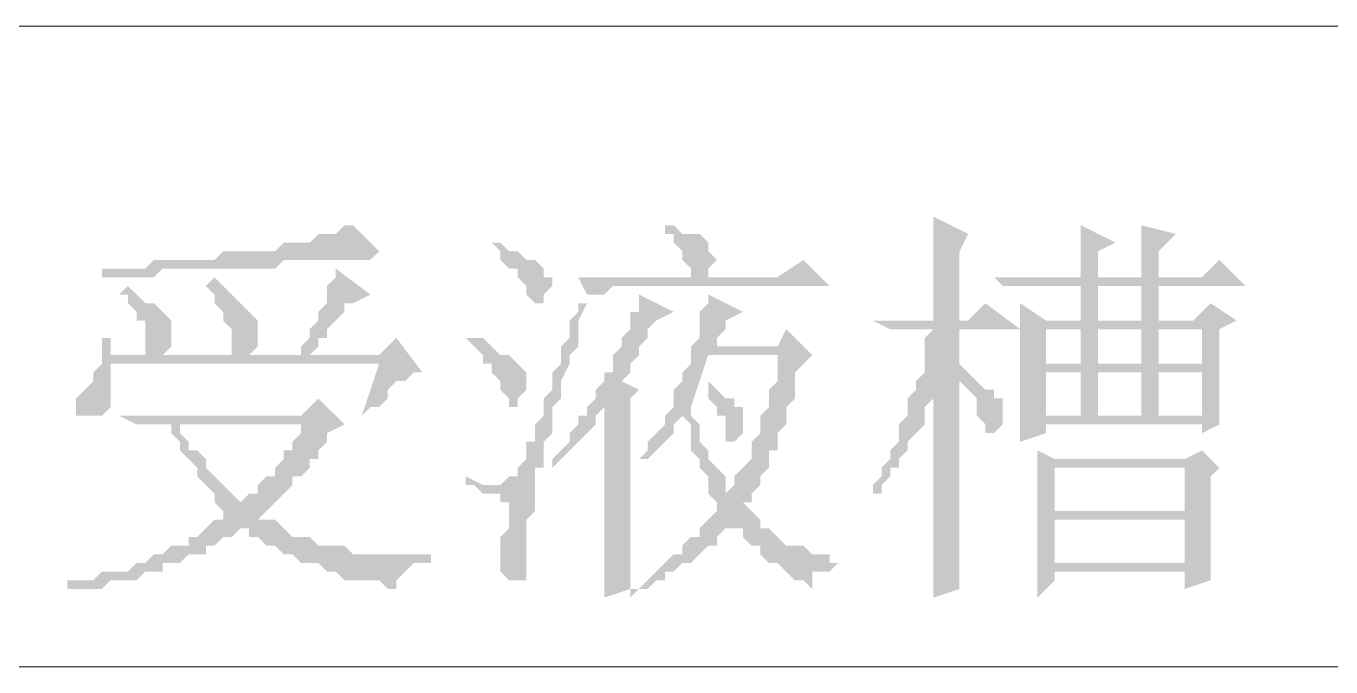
# Model space of a CAD drawing. Header units: millimetres. Extents: x 6 to 291, y 3 to 207.
# Drawn here: x 221.96 to 228.34, y 46.91 to 50.04 of the extents above; entities that cross this region are included whole.
import ezdxf

# ---------------------------------------------------------------- set-up
doc = ezdxf.new("R2010")
doc.units = ezdxf.units.MM

msp = doc.modelspace()

# ---------------------------------------------------------------- hatches: boundary and pattern name
h = msp.add_hatch(color=7)
h.dxf.hatch_style = 2
h.paths.add_polyline_path([(226.398526, 49.106667), (226.398526, 49.064333), (226.398526, 48.895), (226.398526, 48.598667), (226.525526, 48.598667), (226.525526, 48.937333), (226.567859, 49.022)])
h = msp.add_hatch(color=7)
h.dxf.hatch_style = 2
h.paths.add_polyline_path([(223.562192, 49.064333), (223.519859, 49.064333), (223.477526, 49.022), (223.392859, 49.022), (223.350526, 48.979667), (223.223526, 48.979667), (223.181192, 48.937333), (222.927192, 48.937333), (222.884859, 48.895), (222.588526, 48.895), (222.546192, 48.852667), (222.334526, 48.852667), (222.334526, 48.810333), (222.588526, 48.810333), (222.630859, 48.852667), (223.181192, 48.852667), (223.223526, 48.895), (223.646859, 48.895), (223.689192, 48.937333)])
h = msp.add_hatch(color=7)
h.dxf.hatch_style = 2
h.paths.add_polyline_path([(225.086192, 49.064333), (225.086192, 49.022), (225.128526, 49.022), (225.128526, 48.979667), (225.170859, 48.937333), (225.170859, 48.895), (225.213192, 48.852667), (225.213192, 48.810333), (225.297859, 48.810333), (225.297859, 48.852667), (225.340192, 48.895), (225.297859, 48.937333), (225.297859, 48.979667), (225.255526, 49.022), (225.170859, 49.022), (225.128526, 49.064333)])
h = msp.add_hatch(color=7)
h.dxf.hatch_style = 2
h.paths.add_polyline_path([(227.414526, 49.064333), (227.414526, 48.810333), (227.118192, 48.810333), (227.499192, 48.810333), (227.499192, 48.937333), (227.583859, 49.022)])
h = msp.add_hatch(color=7)
h.dxf.hatch_style = 2
h.paths.add_polyline_path([(227.118192, 49.064333), (227.118192, 48.810333), (227.202859, 48.810333), (227.202859, 48.937333), (227.287526, 48.979667)])
h = msp.add_hatch(color=7)
h.dxf.hatch_style = 2
h.paths.add_polyline_path([(224.281859, 48.979667), (224.239526, 48.979667), (224.281859, 48.937333), (224.281859, 48.895), (224.324192, 48.852667), (224.366526, 48.852667), (224.366526, 48.810333), (224.408859, 48.768), (224.408859, 48.725667), (224.451192, 48.683333), (224.451192, 48.641), (224.451192, 48.683333), (224.493526, 48.683333), (224.493526, 48.725667), (224.535859, 48.768), (224.535859, 48.810333), (224.493526, 48.810333), (224.493526, 48.852667), (224.451192, 48.895), (224.408859, 48.895), (224.366526, 48.937333), (224.324192, 48.937333)])
h = msp.add_hatch(color=7)
h.dxf.hatch_style = 2
h.paths.add_polyline_path([(223.477526, 48.852667), (223.477526, 48.810333), (223.435192, 48.768), (223.435192, 48.683333), (223.392859, 48.641), (223.392859, 48.598667), (223.350526, 48.556333), (223.350526, 48.514), (223.308192, 48.471667), (223.308192, 48.429333), (222.546192, 48.429333), (223.350526, 48.429333), (223.392859, 48.471667), (223.392859, 48.514), (223.435192, 48.514), (223.435192, 48.556333), (223.477526, 48.598667), (223.519859, 48.641), (223.519859, 48.683333), (223.562192, 48.683333), (223.646859, 48.725667)])
h = msp.add_hatch(color=7)
h.dxf.hatch_style = 2
h.paths.add_polyline_path([(225.763526, 48.895), (225.636526, 48.810333), (224.662859, 48.810333), (224.705192, 48.725667), (224.789859, 48.725667), (224.832192, 48.768), (225.890526, 48.768)])
h = msp.add_hatch(color=7)
h.dxf.hatch_style = 2
h.paths.add_polyline_path([(227.795526, 48.895), (227.710859, 48.810333), (226.694859, 48.810333), (226.737192, 48.768), (227.922526, 48.768)])
h = msp.add_hatch(color=7)
h.dxf.hatch_style = 2
h.paths.add_polyline_path([(222.884859, 48.810333), (222.842526, 48.768), (222.884859, 48.725667), (222.884859, 48.683333), (222.927192, 48.641), (222.927192, 48.598667), (222.969526, 48.556333), (222.969526, 48.429333), (222.546192, 48.429333), (223.054192, 48.429333), (223.096526, 48.471667), (223.096526, 48.556333), (223.096526, 48.598667), (223.054192, 48.641), (223.011859, 48.683333), (222.969526, 48.725667), (222.927192, 48.768)])
h = msp.add_hatch(color=7)
h.dxf.hatch_style = 2
h.paths.add_polyline_path([(222.461526, 48.768), (222.419192, 48.725667), (222.461526, 48.725667), (222.461526, 48.683333), (222.503859, 48.641), (222.503859, 48.598667), (222.546192, 48.598667), (222.546192, 48.429333), (222.630859, 48.429333), (222.673192, 48.471667), (222.673192, 48.598667), (222.630859, 48.641), (222.588526, 48.683333), (222.546192, 48.683333), (222.503859, 48.725667)])
h = msp.add_hatch(color=7)
h.dxf.hatch_style = 2
h.paths.add_polyline_path([(224.959192, 48.725667), (224.959192, 48.641), (224.916859, 48.641), (224.916859, 48.556333), (224.874526, 48.514), (224.874526, 48.471667), (224.832192, 48.429333), (224.832192, 48.344667), (224.789859, 48.344667), (224.789859, 48.302333), (224.747526, 48.26), (224.747526, 48.217667), (224.705192, 48.175333), (224.705192, 48.133), (224.662859, 48.133), (224.662859, 48.090667), (224.620526, 48.048333), (224.620526, 48.006), (224.578192, 47.963667), (224.535859, 47.921333), (224.535859, 47.879), (224.578192, 47.921333), (224.620526, 47.963667), (224.662859, 48.006), (224.705192, 48.048333), (224.747526, 48.090667), (224.747526, 48.133), (224.789859, 48.175333), (224.916859, 48.217667), (224.959192, 48.26), (224.874526, 48.302333), (224.916859, 48.344667), (224.916859, 48.387), (224.959192, 48.429333), (224.959192, 48.471667), (225.001526, 48.514), (225.001526, 48.556333), (225.043859, 48.598667), (225.128526, 48.641)])
h = msp.add_hatch(color=7)
h.dxf.hatch_style = 2
h.paths.add_polyline_path([(225.297859, 48.725667), (225.297859, 48.683333), (225.255526, 48.641), (225.255526, 48.514), (225.213192, 48.471667), (225.213192, 48.429333), (225.297859, 48.471667), (225.340192, 48.471667), (225.340192, 48.514), (225.382526, 48.556333), (225.382526, 48.598667), (225.467192, 48.641)])
h = msp.add_hatch(color=7)
h.dxf.hatch_style = 2
h.paths.add_polyline_path([(227.118192, 48.768), (227.118192, 48.598667), (226.948859, 48.598667), (227.202859, 48.598667), (227.202859, 48.768), (227.414526, 48.768)])
h = msp.add_hatch(color=7)
h.dxf.hatch_style = 2
h.paths.add_polyline_path([(227.499192, 48.768), (227.118192, 48.768), (227.414526, 48.768), (227.414526, 48.598667), (227.202859, 48.598667), (227.499192, 48.598667)])
h = msp.add_hatch(color=7)
h.dxf.hatch_style = 2
h.paths.add_polyline_path([(224.662859, 48.683333), (224.662859, 48.641), (224.620526, 48.598667), (224.620526, 48.514), (224.578192, 48.471667), (224.578192, 48.387), (224.535859, 48.344667), (224.535859, 48.26), (224.493526, 48.217667), (224.493526, 48.133), (224.451192, 48.090667), (224.451192, 48.006), (224.408859, 48.006), (224.408859, 47.963667), (224.408859, 47.921333), (224.366526, 47.879), (224.366526, 47.836667), (224.324192, 47.836667), (224.281859, 47.794333), (224.451192, 47.794333), (224.451192, 47.836667), (224.451192, 47.879), (224.493526, 47.879), (224.493526, 47.921333), (224.493526, 48.006), (224.535859, 48.048333), (224.535859, 48.175333), (224.578192, 48.217667), (224.578192, 48.302333), (224.620526, 48.387), (224.620526, 48.429333), (224.662859, 48.471667), (224.662859, 48.598667), (224.705192, 48.683333)])
h = msp.add_hatch(color=7)
h.dxf.hatch_style = 2
h.paths.add_polyline_path([(226.652526, 48.683333), (226.567859, 48.598667), (226.102192, 48.598667), (226.186859, 48.556333), (226.821859, 48.556333)])
h = msp.add_hatch(color=7)
h.dxf.hatch_style = 2
h.paths.add_polyline_path([(226.821859, 48.683333), (226.821859, 48.598667), (227.499192, 48.598667), (226.948859, 48.598667)])
h = msp.add_hatch(color=7)
h.dxf.hatch_style = 2
h.paths.add_polyline_path([(227.753192, 48.683333), (227.668526, 48.598667), (226.821859, 48.598667), (226.821859, 48.344667), (227.710859, 48.344667), (227.710859, 48.133), (227.202859, 48.133), (227.795526, 48.133), (227.795526, 48.26), (227.795526, 48.387), (226.948859, 48.387), (226.948859, 48.556333), (227.118192, 48.556333), (227.880192, 48.598667)])
h = msp.add_hatch(color=7)
h.dxf.hatch_style = 2
h.paths.add_polyline_path([(227.880192, 48.598667), (227.118192, 48.556333), (227.710859, 48.556333), (227.710859, 48.387), (226.948859, 48.387), (227.795526, 48.387), (227.795526, 48.556333)])
h = msp.add_hatch(color=7)
h.dxf.hatch_style = 2
h.paths.add_polyline_path([(225.678859, 48.556333), (225.636526, 48.471667), (225.297859, 48.471667), (225.213192, 48.429333), (225.213192, 48.387), (225.170859, 48.344667), (225.170859, 48.302333), (225.128526, 48.26), (225.128526, 48.175333), (225.170859, 48.175333), (225.170859, 48.133), (225.213192, 48.090667), (225.213192, 47.963667), (225.255526, 47.921333), (225.255526, 47.879), (225.297859, 47.836667), (225.297859, 47.752), (225.382526, 47.752), (225.382526, 47.836667), (225.340192, 47.879), (225.297859, 47.921333), (225.297859, 47.963667), (225.255526, 48.006), (225.255526, 48.090667), (225.213192, 48.133), (225.213192, 48.175333), (225.297859, 48.429333), (225.805859, 48.429333)])
h = msp.add_hatch(color=7)
h.dxf.hatch_style = 2
h.paths.add_polyline_path([(226.525526, 48.556333), (226.398526, 48.556333), (226.356192, 48.514), (226.356192, 48.344667), (226.313859, 48.302333), (226.313859, 48.26), (226.271526, 48.217667), (226.271526, 48.133), (226.229192, 48.090667), (226.229192, 48.006), (226.186859, 47.963667), (226.186859, 47.921333), (226.144526, 47.879), (226.144526, 47.836667), (226.102192, 47.794333), (226.102192, 47.709667), (226.102192, 47.752), (226.144526, 47.752), (226.144526, 47.794333), (226.186859, 47.836667), (226.186859, 47.879), (226.229192, 47.879), (226.229192, 47.921333), (226.271526, 47.963667), (226.271526, 48.006), (226.313859, 48.048333), (226.356192, 48.090667), (226.356192, 48.175333), (226.398526, 48.217667), (226.398526, 48.26), (226.525526, 48.26), (226.525526, 48.344667), (226.567859, 48.344667), (226.525526, 48.387)])
h = msp.add_hatch(color=7)
h.dxf.hatch_style = 2
h.paths.add_polyline_path([(227.499192, 48.556333), (227.414526, 48.556333), (227.414526, 48.387), (227.118192, 48.387), (227.499192, 48.387)])
h = msp.add_hatch(color=7)
h.dxf.hatch_style = 2
h.paths.add_polyline_path([(227.118192, 48.556333), (227.118192, 48.387), (227.202859, 48.387), (227.202859, 48.556333), (227.710859, 48.556333)])
h = msp.add_hatch(color=7)
h.dxf.hatch_style = 2
h.paths.add_polyline_path([(223.773859, 48.514), (223.689192, 48.429333), (222.376859, 48.429333), (222.334526, 48.387), (223.689192, 48.387), (223.604526, 48.133), (223.646859, 48.175333), (223.689192, 48.175333), (223.731526, 48.217667), (223.731526, 48.26), (223.773859, 48.302333), (223.816192, 48.302333), (223.858526, 48.344667), (223.900859, 48.344667)])
h = msp.add_hatch(color=7)
h.dxf.hatch_style = 2
h.paths.add_polyline_path([(222.376859, 48.514), (222.334526, 48.514), (222.334526, 48.387), (222.376859, 48.429333)])
h = msp.add_hatch(color=7)
h.dxf.hatch_style = 2
h.paths.add_polyline_path([(224.154859, 48.514), (224.112526, 48.514), (224.154859, 48.471667), (224.197192, 48.429333), (224.197192, 48.387), (224.239526, 48.387), (224.239526, 48.344667), (224.281859, 48.302333), (224.281859, 48.26), (224.324192, 48.217667), (224.324192, 48.175333), (224.366526, 48.175333), (224.366526, 48.217667), (224.408859, 48.26), (224.408859, 48.344667), (224.366526, 48.387), (224.324192, 48.429333), (224.281859, 48.429333), (224.239526, 48.471667), (224.197192, 48.514)])
h = msp.add_hatch(color=7)
h.dxf.hatch_style = 2
h.paths.add_polyline_path([(225.805859, 48.429333), (225.636526, 48.429333), (225.636526, 48.302333), (225.594192, 48.26), (225.594192, 48.175333), (225.551859, 48.133), (225.551859, 48.048333), (225.509526, 48.006), (225.509526, 47.921333), (225.467192, 47.879), (225.424859, 47.836667), (225.424859, 47.794333), (225.382526, 47.752), (225.297859, 47.752), (225.340192, 47.709667), (225.340192, 47.667333), (225.297859, 47.625), (225.255526, 47.582667), (225.255526, 47.540333), (225.213192, 47.540333), (225.170859, 47.498), (225.170859, 47.455667), (225.128526, 47.455667), (225.086192, 47.413333), (225.043859, 47.371), (225.001526, 47.328667), (224.959192, 47.286333), (224.916859, 47.286333), (224.916859, 47.244), (224.959192, 47.286333), (225.001526, 47.286333), (225.043859, 47.328667), (225.086192, 47.328667), (225.086192, 47.371), (225.128526, 47.371), (225.170859, 47.413333), (225.213192, 47.413333), (225.255526, 47.455667), (225.297859, 47.498), (225.340192, 47.498), (225.340192, 47.540333), (225.382526, 47.582667), (225.551859, 47.582667), (225.551859, 47.625), (225.509526, 47.667333), (225.467192, 47.709667), (225.509526, 47.709667), (225.509526, 47.752), (225.551859, 47.794333), (225.551859, 47.836667), (225.594192, 47.879), (225.594192, 47.963667), (225.636526, 47.963667), (225.636526, 48.048333), (225.678859, 48.090667), (225.678859, 48.175333), (225.721192, 48.217667), (225.721192, 48.344667), (225.763526, 48.387)])
h = msp.add_hatch(color=7)
h.dxf.hatch_style = 2
h.paths.add_polyline_path([(222.334526, 48.387), (222.292192, 48.344667), (222.292192, 48.302333), (222.249859, 48.26), (222.207526, 48.217667), (222.207526, 48.175333), (222.207526, 48.133), (222.334526, 48.133), (222.376859, 48.175333), (222.376859, 48.217667), (222.376859, 48.387), (223.689192, 48.387)])
h = msp.add_hatch(color=7)
h.dxf.hatch_style = 2
h.paths.add_polyline_path([(226.567859, 48.344667), (226.525526, 48.344667), (226.525526, 48.302333), (226.567859, 48.26), (226.610192, 48.217667), (226.610192, 48.133), (226.652526, 48.090667), (226.652526, 48.048333), (226.694859, 48.048333), (226.737192, 48.090667), (226.737192, 48.217667), (226.694859, 48.217667), (226.694859, 48.26), (226.652526, 48.26), (226.610192, 48.302333)])
h = msp.add_hatch(color=7)
h.dxf.hatch_style = 2
h.paths.add_polyline_path([(226.821859, 48.344667), (226.821859, 48.090667), (227.710859, 48.090667), (227.710859, 48.048333), (227.795526, 48.090667), (227.795526, 48.133), (226.948859, 48.133), (226.948859, 48.344667), (227.118192, 48.344667)])
h = msp.add_hatch(color=7)
h.dxf.hatch_style = 2
h.paths.add_polyline_path([(227.118192, 48.344667), (227.118192, 48.133), (226.948859, 48.133), (227.202859, 48.133), (227.202859, 48.344667), (227.710859, 48.344667)])
h = msp.add_hatch(color=7)
h.dxf.hatch_style = 2
h.paths.add_polyline_path([(227.499192, 48.133), (227.499192, 48.344667), (227.414526, 48.344667), (227.414526, 48.133)])
h = msp.add_hatch(color=7)
h.dxf.hatch_style = 2
h.paths.add_polyline_path([(225.297859, 48.302333), (225.297859, 48.26), (225.297859, 48.217667), (225.340192, 48.175333), (225.340192, 48.133), (225.382526, 48.133), (225.382526, 48.048333), (225.382526, 48.006), (225.424859, 48.006), (225.467192, 48.048333), (225.467192, 48.133), (225.467192, 48.175333), (225.424859, 48.175333), (225.424859, 48.217667), (225.382526, 48.217667), (225.340192, 48.26)])
h = msp.add_hatch(color=7)
h.dxf.hatch_style = 2
h.paths.add_polyline_path([(223.392859, 48.217667), (223.308192, 48.133), (222.419192, 48.133), (223.308192, 48.090667), (223.308192, 48.048333), (223.265859, 48.006), (223.265859, 47.963667), (223.223526, 47.963667), (223.223526, 47.921333), (223.181192, 47.879), (223.181192, 47.836667), (223.138859, 47.836667), (223.096526, 47.794333), (223.096526, 47.752), (223.054192, 47.752), (223.011859, 47.709667), (223.181192, 47.709667), (223.223526, 47.752), (223.265859, 47.794333), (223.265859, 47.836667), (223.308192, 47.836667), (223.350526, 47.879), (223.350526, 47.921333), (223.392859, 47.921333), (223.392859, 47.963667), (223.435192, 48.006), (223.435192, 48.048333), (223.519859, 48.090667)])
h = msp.add_hatch(color=7)
h.dxf.hatch_style = 2
h.paths.add_polyline_path([(224.916859, 48.217667), (224.789859, 48.175333), (224.789859, 47.244), (224.916859, 47.286333), (224.916859, 47.498), (224.916859, 47.540333)])
h = msp.add_hatch(color=7)
h.dxf.hatch_style = 2
h.paths.add_polyline_path([(226.525526, 48.26), (226.398526, 48.26), (226.398526, 47.498), (226.398526, 47.371), (226.398526, 47.328667), (226.398526, 47.286333), (226.398526, 47.244), (226.525526, 47.286333), (226.525526, 47.328667), (226.525526, 47.371), (226.525526, 47.455667), (226.525526, 47.582667), (226.525526, 48.217667)])
h = msp.add_hatch(color=7)
h.dxf.hatch_style = 2
h.paths.add_polyline_path([(225.128526, 48.175333), (225.086192, 48.133), (225.086192, 48.090667), (225.043859, 48.048333), (225.001526, 48.006), (225.001526, 47.963667), (224.959192, 47.921333), (225.001526, 47.921333), (225.043859, 47.963667), (225.086192, 48.006), (225.128526, 48.048333), (225.128526, 48.090667), (225.170859, 48.133), (225.170859, 48.175333)])
h = msp.add_hatch(color=7)
h.dxf.hatch_style = 2
h.paths.add_polyline_path([(222.419192, 48.133), (222.503859, 48.090667), (223.308192, 48.090667)])
h = msp.add_hatch(color=7)
h.dxf.hatch_style = 2
h.paths.add_polyline_path([(222.715526, 48.090667), (222.673192, 48.090667), (222.673192, 48.048333), (222.715526, 48.006), (222.715526, 47.963667), (222.757859, 47.921333), (222.800192, 47.879), (222.800192, 47.836667), (222.842526, 47.794333), (222.884859, 47.752), (222.884859, 47.709667), (222.927192, 47.667333), (222.927192, 47.625), (222.884859, 47.625), (222.842526, 47.582667), (223.054192, 47.582667), (223.054192, 47.540333), (223.096526, 47.540333), (223.138859, 47.498), (223.181192, 47.498), (223.223526, 47.455667), (223.816192, 47.455667), (223.562192, 47.455667), (223.519859, 47.498), (223.392859, 47.498), (223.350526, 47.540333), (223.265859, 47.540333), (223.223526, 47.582667), (223.181192, 47.625), (223.096526, 47.625), (223.138859, 47.667333), (223.181192, 47.709667), (223.011859, 47.709667), (222.969526, 47.752), (222.927192, 47.794333), (222.884859, 47.836667), (222.842526, 47.879), (222.842526, 47.921333), (222.800192, 47.963667), (222.757859, 47.963667), (222.757859, 48.006), (222.715526, 48.048333)])
h = msp.add_hatch(color=7)
h.dxf.hatch_style = 2
h.paths.add_polyline_path([(226.821859, 48.090667), (226.821859, 48.006), (226.948859, 48.048333), (226.948859, 48.090667), (227.710859, 48.090667)])
h = msp.add_hatch(color=7)
h.dxf.hatch_style = 2
h.paths.add_polyline_path([(226.906526, 47.963667), (226.906526, 47.879), (226.991192, 47.921333)])
h = msp.add_hatch(color=7)
h.dxf.hatch_style = 2
h.paths.add_polyline_path([(227.710859, 47.963667), (227.626192, 47.921333), (226.991192, 47.921333), (226.906526, 47.879), (226.906526, 47.836667), (226.906526, 47.667333), (227.626192, 47.625), (227.626192, 47.413333), (226.906526, 47.413333), (226.906526, 47.371), (227.626192, 47.371), (227.626192, 47.286333), (227.753192, 47.328667), (227.753192, 47.371), (227.753192, 47.667333), (226.991192, 47.667333), (226.991192, 47.879), (227.795526, 47.879)])
h = msp.add_hatch(color=7)
h.dxf.hatch_style = 2
h.paths.add_polyline_path([(224.112526, 47.836667), (224.112526, 47.794333), (224.154859, 47.794333), (224.197192, 47.752), (224.281859, 47.752), (224.281859, 47.709667), (224.324192, 47.709667), (224.324192, 47.582667), (224.281859, 47.540333), (224.281859, 47.413333), (224.281859, 47.371), (224.324192, 47.328667), (224.408859, 47.328667), (224.408859, 47.540333), (224.408859, 47.625), (224.451192, 47.667333), (224.451192, 47.794333), (224.197192, 47.794333)])
h = msp.add_hatch(color=7)
h.dxf.hatch_style = 2
h.paths.add_polyline_path([(227.795526, 47.879), (227.626192, 47.879), (227.626192, 47.667333), (226.991192, 47.667333), (227.753192, 47.667333), (227.753192, 47.836667)])
h = msp.add_hatch(color=7)
h.dxf.hatch_style = 2
h.paths.add_polyline_path([(226.906526, 47.667333), (226.906526, 47.413333), (226.991192, 47.413333), (226.991192, 47.625), (227.626192, 47.625)])
h = msp.add_hatch(color=7)
h.dxf.hatch_style = 2
h.paths.add_polyline_path([(222.842526, 47.582667), (222.800192, 47.540333), (222.757859, 47.540333), (222.757859, 47.498), (222.673192, 47.498), (222.630859, 47.455667), (222.588526, 47.455667), (222.546192, 47.413333), (222.503859, 47.413333), (222.461526, 47.371), (222.334526, 47.371), (222.292192, 47.328667), (222.165192, 47.328667), (222.165192, 47.286333), (222.334526, 47.286333), (222.376859, 47.328667), (222.503859, 47.328667), (222.546192, 47.371), (222.630859, 47.371), (222.630859, 47.413333), (222.715526, 47.413333), (222.757859, 47.455667), (222.842526, 47.455667), (222.842526, 47.498), (222.884859, 47.498), (222.927192, 47.540333), (222.969526, 47.540333), (223.011859, 47.582667)])
h = msp.add_hatch(color=7)
h.dxf.hatch_style = 2
h.paths.add_polyline_path([(225.551859, 47.582667), (225.424859, 47.582667), (225.467192, 47.582667), (225.467192, 47.540333), (225.509526, 47.498), (225.551859, 47.498), (225.551859, 47.455667), (225.594192, 47.413333), (225.636526, 47.413333), (225.678859, 47.371), (225.721192, 47.328667), (225.763526, 47.328667), (225.805859, 47.286333), (225.805859, 47.371), (225.890526, 47.371), (225.932859, 47.413333), (225.890526, 47.413333), (225.890526, 47.455667), (225.805859, 47.455667), (225.763526, 47.498), (225.678859, 47.498), (225.636526, 47.540333), (225.594192, 47.582667)])
h = msp.add_hatch(color=7)
h.dxf.hatch_style = 2
h.paths.add_polyline_path([(223.943192, 47.455667), (223.265859, 47.455667), (223.308192, 47.413333), (223.392859, 47.413333), (223.435192, 47.371), (223.477526, 47.371), (223.519859, 47.328667), (223.689192, 47.328667), (223.731526, 47.286333), (223.773859, 47.286333), (223.773859, 47.328667), (223.816192, 47.371), (223.858526, 47.413333), (223.943192, 47.413333)])
h = msp.add_hatch(color=7)
h.dxf.hatch_style = 2
h.paths.add_polyline_path([(226.906526, 47.371), (226.906526, 47.244), (226.991192, 47.328667), (226.991192, 47.371), (227.626192, 47.371)])

# ---------------------------------------------------------------- linework, layer by layer
at = {"color": 7, "lineweight": 0}
for points in [[(215.053192, 50.038), (287.10461, 50.038)], [(215.053192, 46.905333), (287.10461, 46.905333)]]:
    msp.add_lwpolyline(points, dxfattribs=at)

doc.saveas('drawing.dxf')
